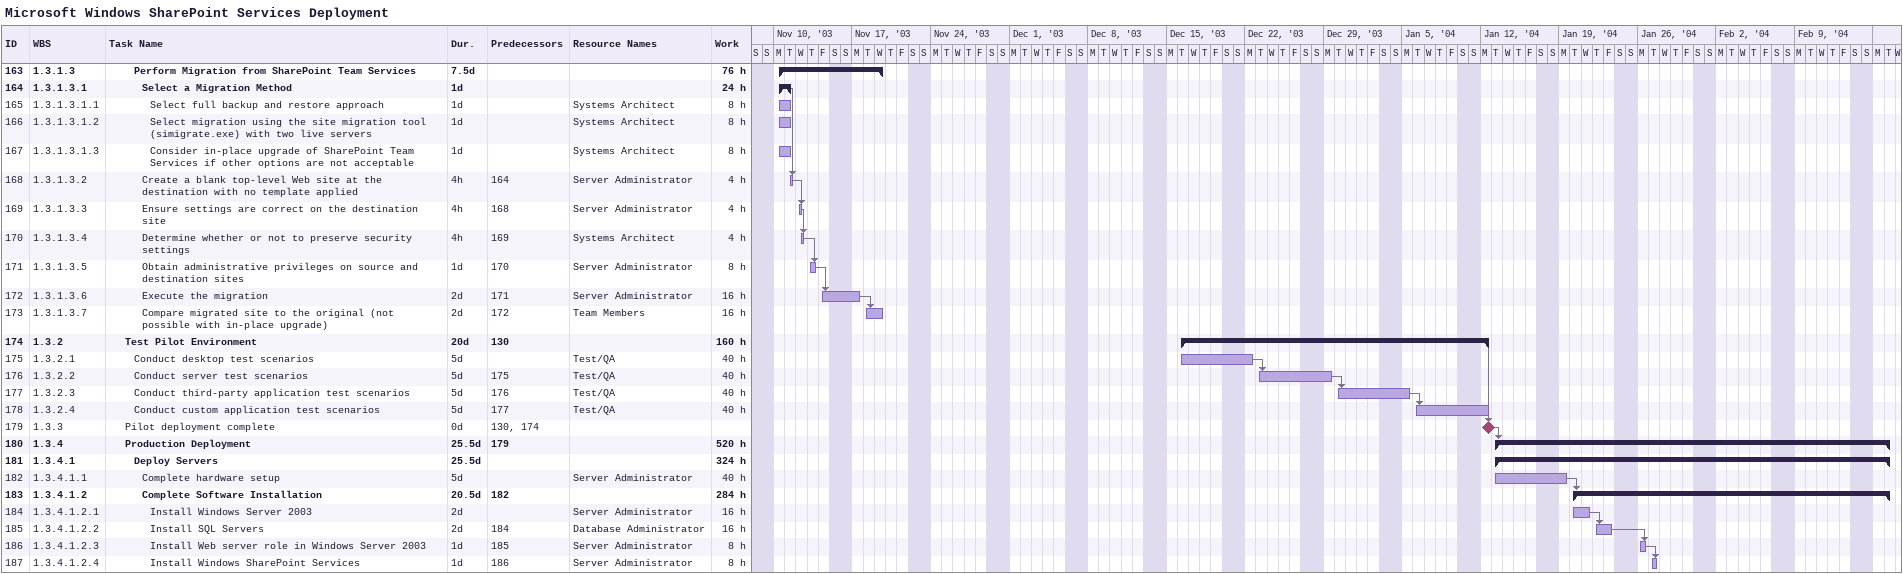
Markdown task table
Microsoft Windows SharePoint Services Deployment

| ID | WBS | Task | Duration | Start | Finish | Predecessors | Resources | Work (h) |
|---|---|---|---|---|---|---|---|---|
| 163 | 1.3.1.3 | **Perform Migration from SharePoint Team Services** | 7.5d | 2003-11-10 | 2003-11-19 |  |  | 76 |
| 164 | 1.3.1.3.1 | **Select a Migration Method** | 1d | 2003-11-10 | 2003-11-11 |  |  | 24 |
| 165 | 1.3.1.3.1.1 | Select full backup and restore approach | 1d | 2003-11-10 | 2003-11-11 |  | Systems Architect | 8 |
| 166 | 1.3.1.3.1.2 | Select migration using the site migration tool (simigrate.exe) with two live servers | 1d | 2003-11-10 | 2003-11-11 |  | Systems Architect | 8 |
| 167 | 1.3.1.3.1.3 | Consider in-place upgrade of SharePoint Team Services if other options are not acceptable | 1d | 2003-11-10 | 2003-11-11 |  | Systems Architect | 8 |
| 168 | 1.3.1.3.2 | Create a blank top-level Web site at the destination with no template applied | 4h | 2003-11-11 | 2003-11-11 | 164 | Server Administrator | 4 |
| 169 | 1.3.1.3.3 | Ensure settings are correct on the destination site | 4h | 2003-11-12 | 2003-11-12 | 168 | Server Administrator | 4 |
| 170 | 1.3.1.3.4 | Determine whether or not to preserve security settings | 4h | 2003-11-12 | 2003-11-12 | 169 | Systems Architect | 4 |
| 171 | 1.3.1.3.5 | Obtain administrative privileges on source and destination sites | 1d | 2003-11-13 | 2003-11-13 | 170 | Server Administrator | 8 |
| 172 | 1.3.1.3.6 | Execute the migration | 2d | 2003-11-14 | 2003-11-17 | 171 | Server Administrator | 16 |
| 173 | 1.3.1.3.7 | Compare migrated site to the original (not possible with in-place upgrade) | 2d | 2003-11-18 | 2003-11-19 | 172 | Team Members | 16 |
| 174 | 1.3.2 | **Test Pilot Environment** | 20d | 2003-12-16 | 2004-01-12 | 130 |  | 160 |
| 175 | 1.3.2.1 | Conduct desktop test scenarios | 5d | 2003-12-16 | 2003-12-22 |  | Test/QA | 40 |
| 176 | 1.3.2.2 | Conduct server test scenarios | 5d | 2003-12-23 | 2003-12-29 | 175 | Test/QA | 40 |
| 177 | 1.3.2.3 | Conduct third-party application test scenarios | 5d | 2003-12-30 | 2004-01-05 | 176 | Test/QA | 40 |
| 178 | 1.3.2.4 | Conduct custom application test scenarios | 5d | 2004-01-06 | 2004-01-12 | 177 | Test/QA | 40 |
| 179 | 1.3.3 | Pilot deployment complete | 0d | 2004-01-12 | 2004-01-12 | 130, 174 |  |  |
| 180 | 1.3.4 | **Production Deployment** | 25.5d | 2004-01-13 | 2004-02-17 | 179 |  | 520 |
| 181 | 1.3.4.1 | **Deploy Servers** | 25.5d | 2004-01-13 | 2004-02-17 |  |  | 324 |
| 182 | 1.3.4.1.1 | Complete hardware setup | 5d | 2004-01-13 | 2004-01-19 |  | Server Administrator | 40 |
| 183 | 1.3.4.1.2 | **Complete Software Installation** | 20.5d | 2004-01-20 | 2004-02-17 | 182 |  | 284 |
| 184 | 1.3.4.1.2.1 | Install Windows Server 2003 | 2d | 2004-01-20 | 2004-01-21 |  | Server Administrator | 16 |
| 185 | 1.3.4.1.2.2 | Install SQL Servers | 2d | 2004-01-22 | 2004-01-23 | 184 | Database Administrator | 16 |
| 186 | 1.3.4.1.2.3 | Install Web server role in Windows Server 2003 | 1d | 2004-01-26 | 2004-01-26 | 185 | Server Administrator | 8 |
| 187 | 1.3.4.1.2.4 | Install Windows SharePoint Services | 1d | 2004-01-27 | 2004-01-27 | 186 | Server Administrator | 8 |
